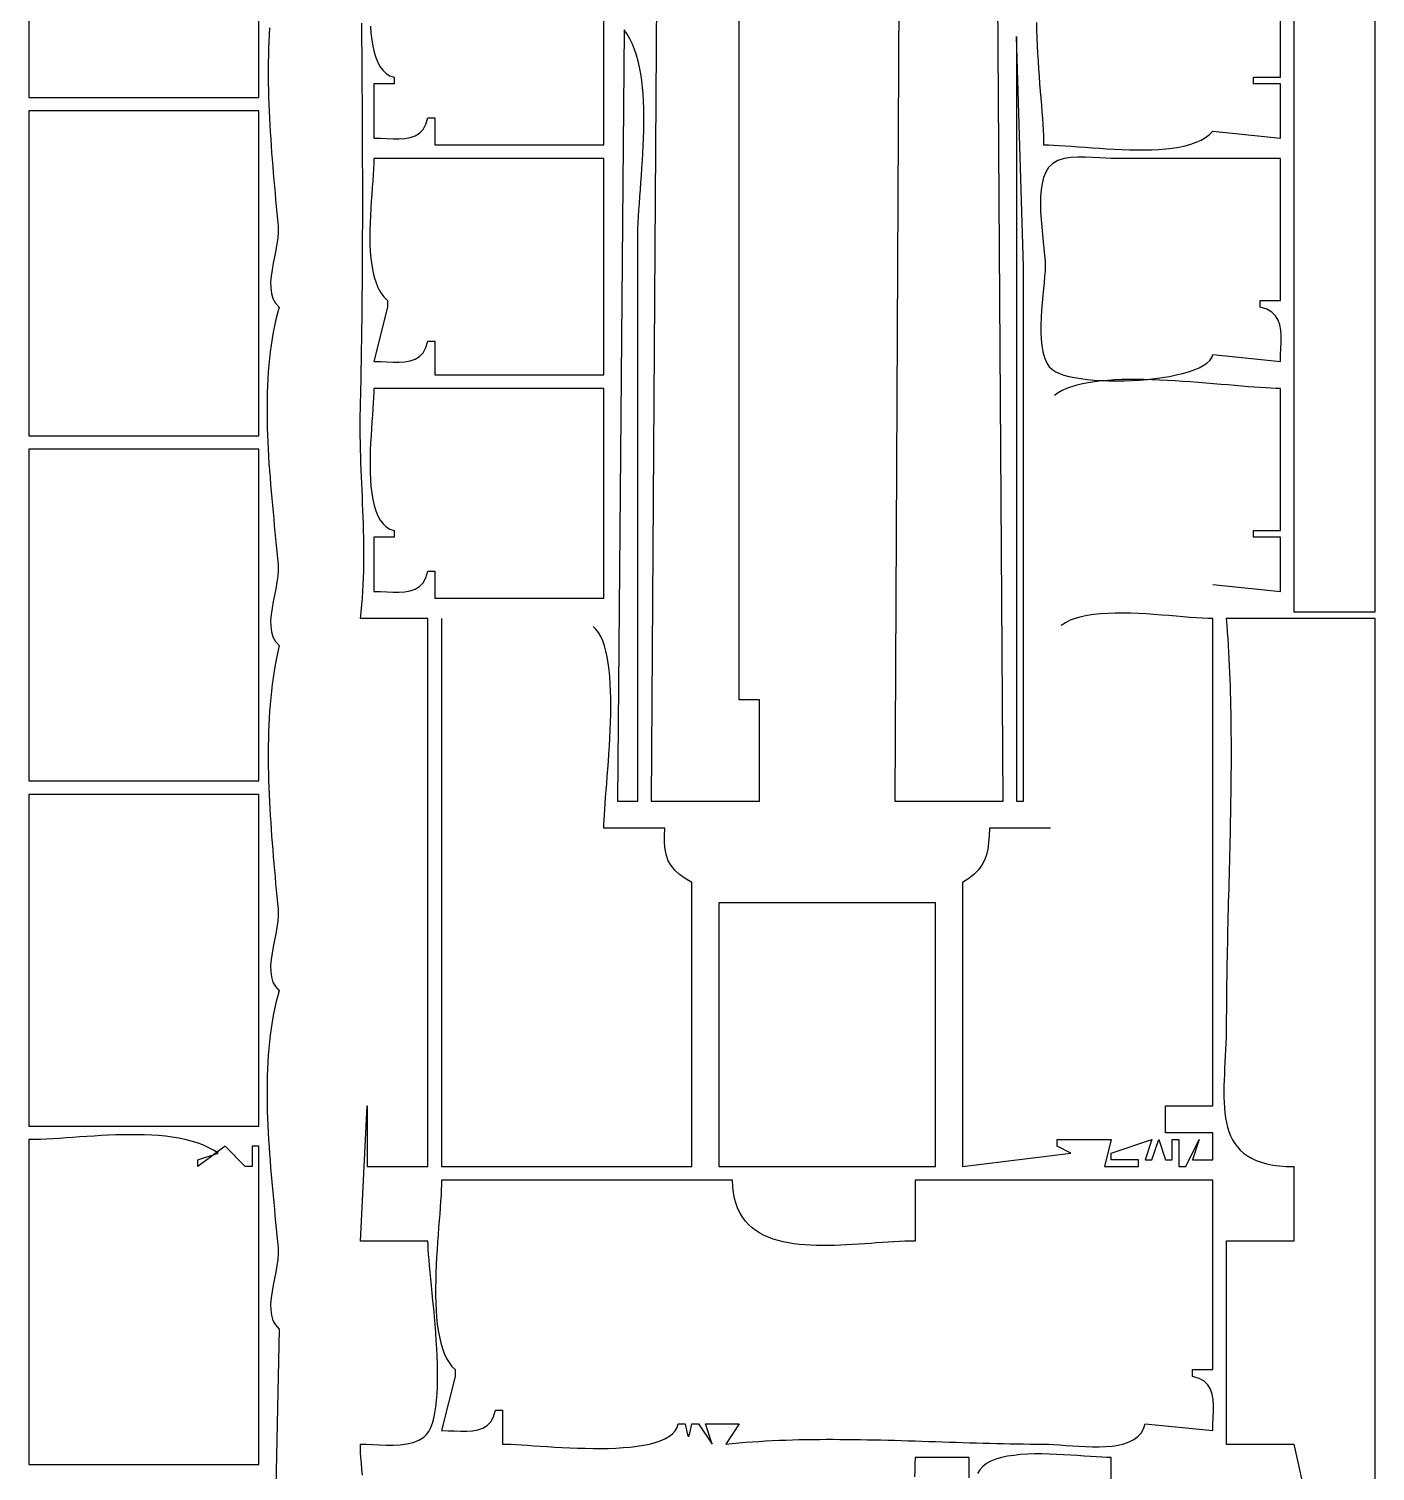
# Model space of a CAD drawing. Header units: metres. Extents: x 134 to 749, y 125 to 1181.
# Drawn here: x 303 to 502, y 539 to 752.1 of the extents above; entities that cross this region are included whole.
import ezdxf

# ---------------------------------------------------------------- set-up
doc = ezdxf.new("R2010")
doc.units = ezdxf.units.M

msp = doc.modelspace()

# ---------------------------------------------------------------- linework, layer by layer
for p, q in [((502, 666), (502, 1120)), ((490, 1097), (490, 666)), ((408, 653), (408, 1053)), ((433, 1053), (431, 638)), ((397, 942), (395, 638)), ((447, 638), (445, 942)), ((303, 791), (303, 742)), ((337, 742), (337, 791)), ((388, 735), (388, 766)), ((488, 745), (488, 766)), ((352.2228, 751.995), (352.2147, 752.9954)), ((353.4977, 752.5186), (353.574, 751.4945)), ((451.9421, 753.0687), (451.96, 751.944)), ((338.4702, 750.2521), (338.4306, 749.2359)), ((338.5213, 751.2644), (338.4702, 750.2521)), ((338.5847, 752.2722), (338.5213, 751.2644)), ((352.2308, 750.9945), (352.2228, 751.995)), ((352.2387, 749.994), (352.2308, 750.9945)), ((353.574, 751.4945), (353.6866, 750.5111)), ((353.6866, 750.5111), (353.8397, 749.5774)), ((391, 752), (390, 638)), ((391.4498, 751.3482), (391, 752)), ((391.8542, 750.6441), (391.4498, 751.3482)), ((392.2153, 749.891), (391.8542, 750.6441)), ((449, 751), (449, 638)), ((450, 717), (449, 751)), ((451.96, 751.944), (451.9934, 750.8076)), ((451.9934, 750.8076), (452.0403, 749.6643)), ((338.4023, 748.2162), (338.3846, 747.1935)), ((338.4306, 749.2359), (338.4023, 748.2162)), ((352.2465, 748.9935), (352.2387, 749.994)), ((352.2541, 747.993), (352.2465, 748.9935)), ((353.8397, 749.5774), (354.0371, 748.7028)), ((354.0371, 748.7028), (354.283, 747.8962)), ((392.535, 749.0921), (392.2153, 749.891)), ((392.8155, 748.2504), (392.535, 749.0921)), ((393.0588, 747.3692), (392.8155, 748.2504)), ((452.0403, 749.6643), (452.0986, 748.5189)), ((452.0986, 748.5189), (452.1664, 747.3763)), ((338.3846, 747.1935), (338.377, 746.1683)), ((338.377, 746.1683), (338.379, 745.1411)), ((352.2615, 746.9925), (352.2541, 747.993)), ((352.2688, 745.992), (352.2615, 746.9925)), ((352.2758, 744.9916), (352.2688, 745.992)), ((354.283, 747.8962), (354.5813, 747.1669)), ((354.5813, 747.1669), (354.936, 746.5241)), ((354.936, 746.5241), (355.3513, 745.9768)), ((393.2669, 746.4516), (393.0588, 747.3692)), ((393.4418, 745.5009), (393.2669, 746.4516)), ((452.1664, 747.3763), (452.2417, 746.2415)), ((452.2417, 746.2415), (452.3225, 745.1192)), ((338.379, 745.1411), (338.3902, 744.1123)), ((338.3902, 744.1123), (338.41, 743.0824)), ((352.2826, 743.9911), (352.2758, 744.9916)), ((352.2892, 742.9906), (352.2826, 743.9911)), ((357, 744), (354, 744)), ((354, 744), (354, 736)), ((355.3513, 745.9768), (355.831, 745.5343)), ((355.831, 745.5343), (356.3792, 745.2056)), ((356.3792, 745.2056), (357, 745)), ((357, 745), (357, 744)), ((393.5856, 744.5202), (393.4418, 745.5009)), ((393.7004, 743.5126), (393.5856, 744.5202)), ((452.3225, 745.1192), (452.4067, 744.0144)), ((452.4067, 744.0144), (452.4924, 742.932)), ((484, 744), (484, 745)), ((484, 745), (488, 745)), ((488, 744), (484, 744)), ((488, 736), (488, 744)), ((303, 742), (337, 742)), ((338.41, 743.0824), (338.4379, 742.0519)), ((338.4379, 742.0519), (338.4733, 741.0214)), ((352.2956, 741.9902), (352.2892, 742.9906)), ((352.3016, 740.9897), (352.2956, 741.9902)), ((393.7881, 742.4815), (393.7004, 743.5126)), ((393.8509, 741.4299), (393.7881, 742.4815)), ((452.4924, 742.932), (452.5776, 741.8767)), ((452.5776, 741.8767), (452.6602, 740.8536)), ((303, 740), (303, 692)), ((337, 740), (303, 740)), ((337, 692), (337, 740)), ((338.4733, 741.0214), (338.5159, 739.9912)), ((338.5159, 739.9912), (338.565, 738.9618)), ((352.3074, 739.9893), (352.3016, 740.9897)), ((352.3129, 738.9888), (352.3074, 739.9893)), ((393.8906, 740.361), (393.8509, 741.4299)), ((393.9095, 739.278), (393.8906, 740.361)), ((452.6602, 740.8536), (452.7384, 739.8674)), ((452.7384, 739.8674), (452.81, 738.9231)), ((338.565, 738.9618), (338.6202, 737.9338)), ((338.6202, 737.9338), (338.6809, 736.9075)), ((352.318, 737.9884), (352.3129, 738.9888)), ((352.3228, 736.988), (352.318, 737.9884)), ((361.2756, 737.2826), (361.7002, 738.0314)), ((361.7002, 738.0314), (362, 739)), ((362, 739), (363, 739)), ((363, 739), (363, 735)), ((393.8927, 737.0826), (393.9095, 738.1842)), ((393.9095, 738.1842), (393.9095, 739.278)), ((452.81, 738.9231), (452.873, 738.0255)), ((452.873, 738.0255), (452.9256, 737.1795)), ((338.6809, 736.9075), (338.7467, 735.8836)), ((338.7467, 735.8836), (338.8171, 734.8624)), ((352.3273, 735.9876), (352.3228, 736.988)), ((352.3313, 734.9873), (352.3273, 735.9876)), ((354, 736), (354.9583, 735.98)), ((354.9583, 735.98), (355.9097, 735.9379)), ((355.9097, 735.9379), (356.841, 735.9006)), ((356.841, 735.9006), (357.7393, 735.895)), ((357.7393, 735.895), (358.5914, 735.948)), ((358.5914, 735.948), (359.3841, 736.0863)), ((359.3841, 736.0863), (360.1045, 736.337)), ((360.1045, 736.337), (360.7393, 736.7268)), ((360.7393, 736.7268), (361.2756, 737.2826)), ((393.8168, 734.8689), (393.8611, 735.9764)), ((393.8611, 735.9764), (393.8927, 737.0826)), ((452.9256, 737.1795), (452.9656, 736.39)), ((452.9656, 736.39), (452.991, 735.6619)), ((452.991, 735.6619), (453, 735)), ((474.7452, 735.0974), (475.5382, 735.3754)), ((475.5382, 735.3754), (476.2662, 735.7016)), ((476.2662, 735.7016), (476.9232, 736.0791)), ((476.9232, 736.0791), (477.5031, 736.5108)), ((477.5031, 736.5108), (478, 737)), ((478, 737), (488, 736)), ((338.8171, 734.8624), (338.8914, 733.8445)), ((338.8914, 733.8445), (338.9693, 732.8304)), ((352.335, 733.9869), (352.3313, 734.9873)), ((352.3383, 732.9866), (352.335, 733.9869)), ((363, 735), (388, 735)), ((393.698, 732.6624), (393.7617, 733.7631)), ((393.7617, 733.7631), (393.8168, 734.8689)), ((453, 735), (453.7043, 734.9895)), ((453.7043, 734.9895), (454.4758, 734.9601)), ((454.4758, 734.9601), (455.3083, 734.9148)), ((455.3083, 734.9148), (456.1959, 734.8567)), ((456.1959, 734.8567), (457.1326, 734.7889)), ((458.0728, 733.1935), (457.0152, 733.127)), ((457.1326, 734.7889), (458.1124, 734.7143)), ((459.1534, 733.1913), (458.0728, 733.1935)), ((458.1124, 734.7143), (459.1292, 734.6361)), ((459.1292, 734.6361), (460.1771, 734.5573)), ((460.1771, 734.5573), (461.25, 734.4809)), ((461.25, 734.4809), (462.342, 734.41)), ((462.342, 734.41), (463.447, 734.3476)), ((463.447, 734.3476), (464.5591, 734.2968)), ((464.5591, 734.2968), (465.6721, 734.2606)), ((465.6721, 734.2606), (466.7802, 734.2422)), ((466.7802, 734.2422), (467.8774, 734.2444)), ((467.8774, 734.2444), (468.9575, 734.2705)), ((468.9575, 734.2705), (470.0146, 734.3234)), ((470.0146, 734.3234), (471.0428, 734.4062)), ((471.0428, 734.4062), (472.0359, 734.522)), ((472.0359, 734.522), (472.988, 734.6737)), ((472.988, 734.6737), (473.8931, 734.8645)), ((473.8931, 734.8645), (474.7452, 735.0974)), ((338.9693, 732.8304), (339.0502, 731.8204)), ((339.0502, 731.8204), (339.1335, 730.8152)), ((352.3411, 731.9863), (352.3383, 732.9866)), ((352.3435, 730.986), (352.3411, 731.9863)), ((353.9548, 731.4523), (353.9047, 730.5864)), ((353.9879, 732.2593), (353.9548, 731.4523)), ((354, 733), (353.9879, 732.2593)), ((388, 733), (354, 733)), ((388, 701), (388, 733)), ((393.5527, 730.4886), (393.6276, 731.5698)), ((393.6276, 731.5698), (393.698, 732.6624)), ((453.7222, 731.6666), (453.3042, 730.979)), ((454.3341, 732.2614), (453.7222, 731.6666)), ((455.1105, 732.6862), (454.3341, 732.2614)), ((456.016, 732.9663), (455.1105, 732.6862)), ((457.0152, 733.127), (456.016, 732.9663)), ((460.2218, 733.1455), (459.1534, 733.1913)), ((461.2426, 733.0815), (460.2218, 733.1455)), ((462.1804, 733.0246), (461.2426, 733.0815)), ((463, 733), (462.1804, 733.0246)), ((488, 733), (463, 733)), ((488, 712), (488, 733)), ((339.1335, 730.8152), (339.2189, 729.8151)), ((339.2189, 729.8151), (339.3057, 728.8207)), ((352.3455, 729.9858), (352.3435, 730.986)), ((352.3469, 728.9855), (352.3455, 729.9858)), ((352.3479, 727.9853), (352.3469, 728.9855)), ((353.8422, 729.6686), (353.7714, 728.7063)), ((353.9047, 730.5864), (353.8422, 729.6686)), ((393.3972, 728.3729), (393.4752, 729.4219)), ((393.4752, 729.4219), (393.5527, 730.4886)), ((452.7631, 729.292), (452.6182, 728.3238)), ((452.9881, 730.1823), (452.7631, 729.292)), ((453.3042, 730.979), (452.9881, 730.1823)), ((339.3057, 728.8207), (339.3935, 727.8324)), ((339.3935, 727.8324), (339.4818, 726.8507)), ((339.4818, 726.8507), (339.5701, 725.8762)), ((352.3483, 726.9851), (352.3479, 727.9853)), ((352.3483, 725.985), (352.3483, 726.9851)), ((353.6967, 727.7066), (353.6223, 726.6768)), ((353.7714, 728.7063), (353.6967, 727.7066)), ((393.2479, 726.3408), (393.3208, 727.3448)), ((393.3208, 727.3448), (393.3972, 728.3729)), ((452.5427, 727.2932), (452.5257, 726.216)), ((452.6182, 728.3238), (452.5427, 727.2932)), ((339.5701, 725.8762), (339.6577, 724.9092)), ((339.6577, 724.9092), (339.7443, 723.9503)), ((352.3464, 723.9848), (352.3476, 724.9848)), ((352.3476, 724.9848), (352.3483, 725.985)), ((353.5527, 725.6241), (353.492, 724.5558)), ((353.6223, 726.6768), (353.5527, 725.6241)), ((393.121, 724.4176), (393.1806, 725.364)), ((393.1806, 725.364), (393.2479, 726.3408)), ((452.5257, 726.216), (452.5564, 725.1078)), ((452.5564, 725.1078), (452.6241, 723.9842)), ((339.7443, 723.9503), (339.8294, 723)), ((339.8294, 723), (339.8528, 722.1586)), ((352.3423, 721.9847), (352.3447, 722.9847)), ((352.3447, 722.9847), (352.3464, 723.9848)), ((353.4447, 723.479), (353.4149, 722.4009)), ((353.492, 724.5558), (353.4447, 723.479)), ((393.0085, 721.7928), (393.0329, 722.6289)), ((393.0329, 722.6289), (393.0711, 723.5048)), ((393.0711, 723.5048), (393.121, 724.4176)), ((452.6241, 723.9842), (452.7178, 722.8607)), ((452.7178, 722.8607), (452.8268, 721.7531)), ((339.7919, 721.2725), (339.6674, 720.3521)), ((339.8528, 722.1586), (339.7919, 721.2725)), ((352.3357, 719.9847), (352.3393, 720.9847)), ((352.3393, 720.9847), (352.3423, 721.9847)), ((353.4149, 722.4009), (353.4071, 721.3289)), ((353.4071, 721.3289), (353.4255, 720.2701)), ((393, 721), (393.0085, 721.7928)), ((393, 638), (393, 721)), ((452.8268, 721.7531), (452.9403, 720.677)), ((452.9403, 720.677), (453.0474, 719.648)), ((339.31, 718.4512), (339.1184, 717.4918)), ((339.4999, 719.4082), (339.31, 718.4512)), ((339.6674, 720.3521), (339.4999, 719.4082)), ((352.3265, 717.9849), (352.3314, 718.9848)), ((352.3314, 718.9848), (352.3357, 719.9847)), ((353.4255, 720.2701), (353.4745, 719.2318)), ((353.4745, 719.2318), (353.5583, 718.2212)), ((453.0474, 719.648), (453.1373, 718.6818)), ((453.1373, 718.6818), (453.1991, 717.7939)), ((338.9456, 716.5406), (338.8125, 715.6081)), ((339.1184, 717.4918), (338.9456, 716.5406)), ((352.3146, 715.9853), (352.3209, 716.9851)), ((352.3209, 716.9851), (352.3265, 717.9849)), ((353.5583, 718.2212), (353.6812, 717.2455)), ((353.6812, 717.2455), (353.8476, 716.3119)), ((353.8476, 716.3119), (354.0618, 715.4277)), ((450, 638), (450, 717)), ((453.2023, 716.3258), (453.1485, 715.5445)), ((453.1991, 717.7939), (453.2222, 717)), ((453.2222, 717), (453.2023, 716.3258)), ((338.8125, 715.6081), (338.7395, 714.7049)), ((338.7395, 714.7049), (338.7474, 713.8417)), ((352.2998, 713.9858), (352.3075, 714.9855)), ((352.3075, 714.9855), (352.3146, 715.9853)), ((354.0618, 715.4277), (354.328, 714.6001)), ((354.328, 714.6001), (354.6507, 713.8362)), ((453.0698, 714.672), (452.9751, 713.7241)), ((453.1485, 715.5445), (453.0698, 714.672)), ((338.7474, 713.8417), (338.8567, 713.029)), ((338.8567, 713.029), (339.0881, 712.2774)), ((339.0881, 712.2774), (339.4623, 711.5975)), ((352.2719, 710.987), (352.2819, 711.9865)), ((352.2819, 711.9865), (352.2912, 712.9861)), ((352.2912, 712.9861), (352.2998, 713.9858)), ((354.6507, 713.8362), (355.034, 713.1435)), ((355.034, 713.1435), (355.4823, 712.529)), ((355.4823, 712.529), (356, 712)), ((356, 712), (356, 711)), ((452.8732, 712.7165), (452.773, 711.665)), ((452.9751, 713.7241), (452.8732, 712.7165)), ((485, 711), (485, 712)), ((485, 712), (488, 712)), ((339.4623, 711.5975), (340, 711)), ((339.7479, 710.1014), (339.5179, 709.1878)), ((340, 711), (339.7479, 710.1014)), ((352.2493, 708.988), (352.261, 709.9874)), ((352.261, 709.9874), (352.2719, 710.987)), ((356, 711), (354, 703)), ((452.6835, 710.5855), (452.6136, 709.4937)), ((452.773, 711.665), (452.6835, 710.5855)), ((485.9685, 710.7002), (485, 711)), ((486.7173, 710.2756), (485.9685, 710.7002)), ((487.2731, 709.7393), (486.7173, 710.2756)), ((339.3091, 708.2598), (339.1209, 707.3183)), ((339.5179, 709.1878), (339.3091, 708.2598)), ((352.2233, 706.9892), (352.2367, 707.9885)), ((352.2367, 707.9885), (352.2493, 708.988)), ((452.5721, 708.4054), (452.568, 707.3365)), ((452.6136, 709.4937), (452.5721, 708.4054)), ((487.6629, 709.1045), (487.2731, 709.7393)), ((487.9136, 708.3841), (487.6629, 709.1045)), ((488.0519, 707.5914), (487.9136, 708.3841)), ((338.9526, 706.3641), (338.8034, 705.3979)), ((339.1209, 707.3183), (338.9526, 706.3641)), ((352.1939, 704.9906), (352.2091, 705.9899)), ((352.2091, 705.9899), (352.2233, 706.9892)), ((361.7002, 705.0314), (362, 706)), ((362, 706), (363, 706)), ((363, 706), (363, 701)), ((452.568, 707.3365), (452.6102, 706.3027)), ((452.6102, 706.3027), (452.7075, 705.3198)), ((488.1049, 706.7393), (488.0519, 707.5914)), ((488.062, 704.9097), (488.0993, 705.841)), ((488.0993, 705.841), (488.1049, 706.7393)), ((338.5595, 703.4331), (338.4633, 702.4361)), ((338.6726, 704.4207), (338.5595, 703.4331)), ((338.8034, 705.3979), (338.6726, 704.4207)), ((352.1608, 702.9922), (352.1778, 703.9914)), ((352.1778, 703.9914), (352.1939, 704.9906)), ((360.1045, 703.3369), (360.7393, 703.7268)), ((360.7393, 703.7268), (361.2756, 704.2826)), ((361.2756, 704.2826), (361.7002, 705.0314)), ((452.7075, 705.3198), (452.8689, 704.4037)), ((452.8689, 704.4037), (453.1033, 703.57)), ((453.1033, 703.57), (453.4195, 702.8347)), ((477.5384, 703.1428), (477.8343, 703.5581)), ((477.8343, 703.5581), (478, 704)), ((478, 704), (488, 703)), ((488, 703), (488.0199, 703.9583)), ((488.0199, 703.9583), (488.062, 704.9097)), ((338.3834, 701.4303), (338.3191, 700.4167)), ((338.4633, 702.4361), (338.3834, 701.4303)), ((352.124, 700.9941), (352.1429, 701.9932)), ((352.1429, 701.9932), (352.1608, 702.9922)), ((354, 703), (354.9583, 702.98)), ((354.9583, 702.98), (355.9097, 702.9379)), ((355.9097, 702.9379), (356.841, 702.9006)), ((356.841, 702.9006), (357.7393, 702.895)), ((357.7393, 702.895), (358.5914, 702.9479)), ((358.5914, 702.9479), (359.3841, 703.0863)), ((359.3841, 703.0863), (360.1045, 703.3369)), ((453.4195, 702.8347), (453.8266, 702.2135)), ((453.8266, 702.2135), (454.3333, 701.7222)), ((454.3333, 701.7222), (454.7805, 701.4424)), ((454.7805, 701.4424), (455.3371, 701.1894)), ((473.5458, 701.2117), (474.4292, 701.4668)), ((474.4292, 701.4668), (475.2377, 701.7487)), ((475.2377, 701.7487), (475.962, 702.0572)), ((475.962, 702.0572), (476.5931, 702.3924)), ((476.5931, 702.3924), (477.1216, 702.7543)), ((477.1216, 702.7543), (477.5384, 703.1428)), ((338.2696, 699.3959), (338.2341, 698.3689)), ((338.3191, 700.4167), (338.2696, 699.3959)), ((352.0833, 698.9963), (352.1041, 699.9952)), ((352.1041, 699.9952), (352.124, 700.9941)), ((363, 701), (388, 701)), ((455.3371, 701.1894), (455.9938, 700.9632)), ((455.9938, 700.9632), (456.7413, 700.7638)), ((457.1199, 699.248), (456.3984, 698.9834)), ((456.7413, 700.7638), (457.5705, 700.5911)), ((457.8967, 699.4791), (457.1199, 699.248)), ((457.5705, 700.5911), (458.4721, 700.4453)), ((458.7248, 699.6783), (457.8967, 699.4791)), ((458.4721, 700.4453), (459.437, 700.3262)), ((459.6006, 699.8474), (458.7248, 699.6783)), ((459.437, 700.3262), (460.456, 700.2338)), ((460.5202, 699.9879), (459.6006, 699.8474)), ((460.456, 700.2338), (461.5197, 700.1683)), ((461.4798, 700.1014), (460.5202, 699.9879)), ((462.4756, 700.1898), (461.4798, 700.1014)), ((461.5197, 700.1683), (462.6191, 700.1295)), ((463.5038, 700.2545), (462.4756, 700.1898)), ((462.6191, 700.1295), (463.7449, 700.1174)), ((464.5606, 700.2972), (463.5038, 700.2545)), ((463.7449, 700.1174), (464.8879, 700.1321)), ((465.6422, 700.3196), (464.5606, 700.2972)), ((464.8879, 700.1321), (466.0389, 700.1735)), ((466.7447, 700.3233), (465.6422, 700.3196)), ((466.0389, 700.1735), (467.1886, 700.2416)), ((467.8644, 700.31), (466.7447, 700.3233)), ((467.1886, 700.2416), (468.328, 700.3365)), ((468.9975, 700.2813), (467.8644, 700.31)), ((468.328, 700.3365), (469.4476, 700.4581)), ((470.1401, 700.2388), (468.9975, 700.2813)), ((469.4476, 700.4581), (470.5385, 700.6064)), ((471.2884, 700.1842), (470.1401, 700.2388)), ((470.5385, 700.6064), (471.5913, 700.7815)), ((472.4387, 700.1192), (471.2884, 700.1842)), ((471.5913, 700.7815), (472.5968, 700.9832)), ((473.5871, 700.0454), (472.4387, 700.1192)), ((472.5968, 700.9832), (473.5458, 701.2117)), ((474.7298, 699.9644), (473.5871, 700.0454)), ((475.8631, 699.8779), (474.7298, 699.9644)), ((476.983, 699.7875), (475.8631, 699.8779)), ((478.0859, 699.6949), (476.983, 699.7875)), ((479.1678, 699.6017), (478.0859, 699.6949)), ((480.2251, 699.5096), (479.1678, 699.6017)), ((481.2538, 699.4202), (480.2251, 699.5096)), ((482.2502, 699.3351), (481.2538, 699.4202)), ((483.2104, 699.2561), (482.2502, 699.3351)), ((484.1308, 699.1847), (483.2104, 699.2561)), ((485.0073, 699.1226), (484.1308, 699.1847)), ((485.8363, 699.0714), (485.0073, 699.1226)), ((338.2121, 697.3364), (338.2027, 696.2992)), ((338.2341, 698.3689), (338.2121, 697.3364)), ((352.0146, 696), (352.0385, 696.9987)), ((352.0385, 696.9987), (352.0614, 697.9974)), ((352.0614, 697.9974), (352.0833, 698.9963)), ((353.9576, 697.6478), (353.9106, 696.8497)), ((353.9887, 698.3676), (353.9576, 697.6478)), ((354, 699), (353.9887, 698.3676)), ((388, 699), (354, 699)), ((388, 668), (388, 699)), ((455.1363, 698.3471), (454.6034, 697.9722)), ((455.7359, 698.6836), (455.1363, 698.3471)), ((456.3984, 698.9834), (455.7359, 698.6836)), ((486.614, 699.0328), (485.8363, 699.0714)), ((487.3364, 699.0084), (486.614, 699.0328)), ((488, 699), (487.3364, 699.0084)), ((488, 678), (488, 699)), ((338.2027, 696.2992), (338.2052, 695.2581)), ((338.2052, 695.2581), (338.219, 694.2139)), ((351.9863, 693.9839), (351.9953, 694.9914)), ((351.9953, 694.9914), (352.0146, 696)), ((353.7853, 695.055), (353.7149, 694.0769)), ((353.8519, 695.9824), (353.7853, 695.055)), ((353.9106, 696.8497), (353.8519, 695.9824)), ((338.219, 694.2139), (338.2433, 693.1675)), ((338.2433, 693.1675), (338.2774, 692.1196)), ((351.9867, 692.9774), (351.9863, 693.9839)), ((351.9956, 691.9718), (351.9867, 692.9774)), ((353.6448, 693.057), (353.5789, 692.0045)), ((353.7149, 694.0769), (353.6448, 693.057)), ((303, 692), (337, 692)), ((338.2774, 692.1196), (338.3206, 691.0711)), ((338.3206, 691.0711), (338.3721, 690.0226)), ((352.0119, 690.9671), (351.9956, 691.9718)), ((352.0348, 689.9632), (352.0119, 690.9671)), ((353.5213, 690.9287), (353.476, 689.8385)), ((353.5789, 692.0045), (353.5213, 690.9287)), ((303, 690), (303, 641)), ((337, 690), (303, 690)), ((337, 641), (337, 690)), ((338.3721, 690.0226), (338.4312, 688.9752)), ((338.4312, 688.9752), (338.4972, 687.9295)), ((352.0633, 688.9601), (352.0348, 689.9632)), ((352.0965, 687.9577), (352.0633, 688.9601)), ((353.4469, 688.7433), (353.4382, 687.6522)), ((353.476, 689.8385), (353.4469, 688.7433)), ((338.4972, 687.9295), (338.5695, 686.8863)), ((338.5695, 686.8863), (338.6472, 685.8465)), ((352.1335, 686.956), (352.0965, 687.9577)), ((352.1732, 685.955), (352.1335, 686.956)), ((353.4382, 687.6522), (353.4537, 686.5742)), ((353.4537, 686.5742), (353.4977, 685.5186)), ((338.6472, 685.8465), (338.7297, 684.8108)), ((338.7297, 684.8108), (338.8162, 683.7801)), ((352.2149, 684.9545), (352.1732, 685.955)), ((352.2574, 683.9546), (352.2149, 684.9545)), ((353.4977, 685.5186), (353.574, 684.4945)), ((353.574, 684.4945), (353.6866, 683.511)), ((338.8162, 683.7801), (338.9061, 682.7552)), ((338.9061, 682.7552), (338.9986, 681.7369)), ((352.3, 682.9553), (352.2574, 683.9546)), ((352.3417, 681.9564), (352.3, 682.9553)), ((353.6866, 683.511), (353.8397, 682.5774)), ((353.8397, 682.5774), (354.0371, 681.7028)), ((338.9986, 681.7369), (339.0929, 680.7259)), ((339.0929, 680.7259), (339.1884, 679.7231)), ((352.3815, 680.9578), (352.3417, 681.9564)), ((352.4184, 679.9597), (352.3815, 680.9578)), ((352.4517, 678.9619), (352.4184, 679.9597)), ((354.0371, 681.7028), (354.283, 680.8962)), ((354.283, 680.8962), (354.5813, 680.1669)), ((354.5813, 680.1669), (354.936, 679.5241)), ((339.1884, 679.7231), (339.2844, 678.7293)), ((339.2844, 678.7293), (339.3801, 677.7452)), ((352.4802, 677.9643), (352.4517, 678.9619)), ((352.5032, 676.967), (352.4802, 677.9643)), ((354.936, 679.5241), (355.3513, 678.9768)), ((355.3513, 678.9768), (355.831, 678.5343)), ((355.831, 678.5343), (356.3792, 678.2056)), ((356.3792, 678.2056), (357, 678)), ((357, 678), (357, 677)), ((484, 677), (484, 678)), ((484, 678), (488, 678)), ((339.3801, 677.7452), (339.4748, 676.7718)), ((339.4748, 676.7718), (339.5678, 675.8097)), ((339.5678, 675.8097), (339.6583, 674.8599)), ((352.5196, 675.9699), (352.5032, 676.967)), ((352.5285, 674.9729), (352.5196, 675.9699)), ((357, 677), (354, 677)), ((354, 677), (354, 669)), ((488, 677), (484, 677)), ((488, 669), (488, 677)), ((339.6583, 674.8599), (339.7458, 673.923)), ((339.7458, 673.923), (339.8294, 673)), ((352.5201, 672.9791), (352.529, 673.976)), ((352.529, 673.976), (352.5285, 674.9729)), ((339.8528, 672.1586), (339.7919, 671.2725)), ((339.8294, 673), (339.8528, 672.1586)), ((352.4706, 670.9853), (352.501, 671.9822)), ((352.501, 671.9822), (352.5201, 672.9791)), ((361.7002, 671.0314), (362, 672)), ((362, 672), (363, 672)), ((363, 672), (363, 668)), ((339.4999, 669.4082), (339.31, 668.4512)), ((339.6674, 670.3521), (339.4999, 669.4082)), ((339.7919, 671.2725), (339.6674, 670.3521)), ((352.3724, 668.9911), (352.428, 669.9882)), ((352.428, 669.9882), (352.4706, 670.9853)), ((359.3841, 669.0863), (360.1045, 669.337)), ((360.1045, 669.337), (360.7393, 669.7268)), ((360.7393, 669.7268), (361.2756, 670.2826)), ((361.2756, 670.2826), (361.7002, 671.0314)), ((478, 670), (488, 669)), ((339.1184, 667.4918), (338.9456, 666.5406)), ((339.31, 668.4512), (339.1184, 667.4918)), ((352.218, 666.9961), (352.3027, 667.9937)), ((352.3027, 667.9937), (352.3724, 668.9911)), ((354, 669), (354.9583, 668.98)), ((354.9583, 668.98), (355.9097, 668.9379)), ((355.9097, 668.9379), (356.841, 668.9006)), ((356.841, 668.9006), (357.7393, 668.895)), ((357.7393, 668.895), (358.5914, 668.948)), ((358.5914, 668.948), (359.3841, 669.0863)), ((363, 668), (388, 668)), ((338.8125, 665.6081), (338.7395, 664.7049)), ((338.9456, 666.5406), (338.8125, 665.6081)), ((352, 665), (352.1174, 665.9982)), ((362, 665), (352, 665)), ((352.1174, 665.9982), (352.218, 666.9961)), ((362, 584), (362, 665)), ((364, 665), (364, 584)), ((457.6773, 665.023), (456.9025, 664.7313)), ((458.5249, 665.2615), (457.6773, 665.023)), ((459.4376, 665.4508), (458.5249, 665.2615)), ((460.4075, 665.5948), (459.4376, 665.4508)), ((461.4267, 665.6976), (460.4075, 665.5948)), ((462.4872, 665.7632), (461.4267, 665.6976)), ((463.5812, 665.7955), (462.4872, 665.7632)), ((464.7009, 665.7986), (463.5812, 665.7955)), ((465.8382, 665.7765), (464.7009, 665.7986)), ((466.9855, 665.7332), (465.8382, 665.7765)), ((468.1347, 665.6726), (466.9855, 665.7332)), ((469.2779, 665.5988), (468.1347, 665.6726)), ((470.4074, 665.5158), (469.2779, 665.5988)), ((471.5152, 665.4276), (470.4074, 665.5158)), ((472.5934, 665.3381), (471.5152, 665.4276)), ((473.6341, 665.2515), (472.5934, 665.3381)), ((474.6295, 665.1716), (473.6341, 665.2515)), ((475.5717, 665.1025), (474.6295, 665.1716)), ((476.4527, 665.0482), (475.5717, 665.1025)), ((477.2648, 665.0127), (476.4527, 665.0482)), ((478, 665), (477.2648, 665.0127)), ((478, 593), (478, 665)), ((480, 665), (480.0759, 664.0041)), ((502, 665), (480, 665)), ((490, 666), (502, 666)), ((502, 275), (502, 665)), ((338.7395, 664.7049), (338.7474, 663.8417)), ((338.7474, 663.8417), (338.8567, 663.029)), ((338.8567, 663.029), (339.0881, 662.2774)), ((386.8181, 663.4217), (386.3966, 663.821)), ((387.1956, 662.9316), (386.8181, 663.4217)), ((387.5309, 662.3562), (387.1956, 662.9316)), ((456.2086, 664.3823), (455.6034, 663.9722)), ((456.9025, 664.7313), (456.2086, 664.3823)), ((480.0759, 664.0041), (480.1468, 663.0081)), ((480.1468, 663.0081), (480.2127, 662.0119)), ((339.0881, 662.2774), (339.4623, 661.5975)), ((339.4623, 661.5975), (340, 661)), ((340, 661), (339.7868, 660.063)), ((387.8261, 661.7011), (387.5309, 662.3562)), ((388.0833, 660.9722), (387.8261, 661.7011)), ((388.3044, 660.1749), (388.0833, 660.9722)), ((480.2127, 662.0119), (480.2738, 661.0156)), ((480.2738, 661.0156), (480.3301, 660.0192)), ((339.591, 659.1169), (339.4119, 658.1619)), ((339.7868, 660.063), (339.591, 659.1169)), ((388.4914, 659.315), (388.3044, 660.1749)), ((388.6464, 658.3982), (388.4914, 659.315)), ((480.3301, 660.0192), (480.3819, 659.0226)), ((480.3819, 659.0226), (480.4292, 658.0259)), ((339.249, 657.1987), (339.1019, 656.2277)), ((339.4119, 658.1619), (339.249, 657.1987)), ((388.7714, 657.43), (388.6464, 658.3982)), ((388.8684, 656.4161), (388.7714, 657.43)), ((480.4292, 658.0259), (480.4722, 657.0291)), ((480.4722, 657.0291), (480.511, 656.0321)), ((338.9701, 655.2493), (338.8529, 654.2641)), ((339.1019, 656.2277), (338.9701, 655.2493)), ((388.9395, 655.3622), (388.8684, 656.4161)), ((388.9865, 654.2739), (388.9395, 655.3622)), ((480.511, 656.0321), (480.5457, 655.035)), ((480.5457, 655.035), (480.5765, 654.0378)), ((338.6607, 652.275), (338.5847, 651.2722)), ((338.75, 653.2725), (338.6607, 652.275)), ((338.8529, 654.2641), (338.75, 653.2725)), ((389.0116, 653.157), (388.9865, 654.2739)), ((389.0168, 652.0169), (389.0116, 653.157)), ((411, 653), (408, 653)), ((411, 638), (411, 653)), ((480.5765, 654.0378), (480.6035, 653.0404)), ((480.6035, 653.0404), (480.6269, 652.0429)), ((338.5213, 650.2644), (338.4702, 649.2521)), ((338.5847, 651.2722), (338.5213, 650.2644)), ((388.9755, 649.6903), (389.0041, 650.8595)), ((389.0041, 650.8595), (389.0168, 652.0169)), ((480.6269, 652.0429), (480.6467, 651.0452)), ((480.6467, 651.0452), (480.6631, 650.0474)), ((338.4306, 648.2359), (338.4023, 647.2162)), ((338.4702, 649.2521), (338.4306, 648.2359)), ((388.8785, 647.3394), (388.9329, 648.5151)), ((388.9329, 648.5151), (388.9755, 649.6903)), ((480.6631, 650.0474), (480.6762, 649.0495)), ((480.6762, 649.0495), (480.6861, 648.0514)), ((480.6861, 648.0514), (480.6931, 647.0532)), ((338.3846, 646.1935), (338.377, 645.1683)), ((338.4023, 647.2162), (338.3846, 646.1935)), ((388.7422, 645.0092), (388.8143, 646.1689)), ((388.8143, 646.1689), (388.8785, 647.3394)), ((480.6931, 647.0532), (480.6972, 646.0549)), ((480.6972, 646.0549), (480.6985, 645.0564)), ((338.377, 645.1683), (338.379, 644.1411)), ((338.379, 644.1411), (338.3902, 643.1123)), ((388.5826, 642.7452), (388.6643, 643.8661)), ((388.6643, 643.8661), (388.7422, 645.0092)), ((480.6972, 644.0577), (480.6935, 643.059)), ((480.6985, 645.0564), (480.6972, 644.0577)), ((338.3902, 643.1123), (338.41, 642.0824)), ((338.41, 642.0824), (338.4379, 641.0519)), ((388.4159, 640.5926), (388.4991, 641.6521)), ((388.4991, 641.6521), (388.5826, 642.7452)), ((480.6873, 642.0601), (480.679, 641.061)), ((480.6935, 643.059), (480.6873, 642.0601)), ((303, 641), (337, 641)), ((338.4379, 641.0519), (338.4733, 640.0214)), ((338.4733, 640.0214), (338.5159, 638.9912)), ((388.2581, 638.5965), (388.3349, 639.5721)), ((388.3349, 639.5721), (388.4159, 640.5926)), ((480.6685, 640.0618), (480.6561, 639.0625)), ((480.679, 641.061), (480.6685, 640.0618)), ((303, 639), (303, 590)), ((337, 639), (303, 639)), ((337, 590), (337, 639)), ((338.5159, 638.9912), (338.565, 637.9618)), ((338.565, 637.9618), (338.6202, 636.9338)), ((388.1254, 636.8022), (388.1876, 637.6713)), ((388.1876, 637.6713), (388.2581, 638.5965)), ((390, 638), (393, 638)), ((395, 638), (411, 638)), ((431, 638), (447, 638)), ((449, 638), (450, 638)), ((480.6418, 638.063), (480.6259, 637.0634)), ((480.6561, 639.0625), (480.6418, 638.063)), ((338.6202, 636.9338), (338.6809, 635.9075)), ((338.6809, 635.9075), (338.7467, 634.8836)), ((388.0088, 634.5881), (388.034, 635.2549)), ((388.034, 635.2549), (388.0736, 635.9948)), ((388.0736, 635.9948), (388.1254, 636.8022)), ((480.6083, 636.0636), (480.5894, 635.0637)), ((480.6259, 637.0634), (480.6083, 636.0636)), ((338.7467, 634.8836), (338.8171, 633.8624)), ((338.8171, 633.8624), (338.8914, 632.8445)), ((388, 634), (388.0088, 634.5881)), ((397, 634), (388, 634)), ((396.9403, 632.8465), (397, 634)), ((445, 634), (444.9519, 632.8858)), ((454, 634), (445, 634)), ((480.5476, 633.0635), (480.5251, 632.0632)), ((480.5691, 634.0637), (480.5476, 633.0635)), ((480.5894, 635.0637), (480.5691, 634.0637)), ((338.8914, 632.8445), (338.9693, 631.8304)), ((338.9693, 631.8304), (339.0502, 630.8204)), ((396.9508, 631.8019), (396.9403, 632.8465)), ((397.0432, 630.8548), (396.9508, 631.8019)), ((444.7418, 630.9264), (444.5453, 630.0641)), ((444.8716, 631.8641), (444.7418, 630.9264)), ((444.9519, 632.8858), (444.8716, 631.8641)), ((480.5017, 631.0627), (480.4775, 630.0621)), ((480.5251, 632.0632), (480.5017, 631.0627)), ((339.0502, 630.8204), (339.1335, 629.8152)), ((339.1335, 629.8152), (339.2189, 628.8151)), ((339.2189, 628.8151), (339.3057, 627.8207)), ((397.2298, 629.9938), (397.0432, 630.8548)), ((397.5226, 629.2076), (397.2298, 629.9938)), ((397.9335, 628.4848), (397.5226, 629.2076)), ((444.2648, 629.2689), (443.8831, 628.5322)), ((444.5453, 630.0641), (444.2648, 629.2689)), ((480.4526, 629.0614), (480.4272, 628.0605)), ((480.4775, 630.0621), (480.4526, 629.0614)), ((339.3057, 627.8207), (339.3935, 626.8324)), ((339.3935, 626.8324), (339.4818, 625.8507)), ((398.4746, 627.814), (397.9335, 628.4848)), ((399.1581, 627.1838), (398.4746, 627.814)), ((399.9958, 626.5829), (399.1581, 627.1838)), ((442.7473, 627.2001), (441.9587, 626.5878)), ((443.383, 627.8454), (442.7473, 627.2001)), ((443.8831, 628.5322), (443.383, 627.8454)), ((480.4015, 627.0594), (480.3754, 626.0583)), ((480.4272, 628.0605), (480.4015, 627.0594)), ((339.4818, 625.8507), (339.5701, 624.8762)), ((339.5701, 624.8762), (339.6577, 623.9092)), ((401, 626), (399.9958, 626.5829)), ((401, 584), (401, 626)), ((441.9587, 626.5878), (441, 626)), ((441, 626), (441, 584)), ((480.3492, 625.0569), (480.3231, 624.0555)), ((480.3754, 626.0583), (480.3492, 625.0569)), ((339.6577, 623.9092), (339.7443, 622.9503)), ((339.7443, 622.9503), (339.8294, 622)), ((405, 623), (405, 584)), ((437, 623), (405, 623)), ((437, 584), (437, 623)), ((480.297, 623.0538), (480.2712, 622.0521)), ((480.3231, 624.0555), (480.297, 623.0538)), ((339.7919, 620.2725), (339.6674, 619.3521)), ((339.8528, 621.1586), (339.7919, 620.2725)), ((339.8294, 622), (339.8528, 621.1586)), ((480.2458, 621.0502), (480.221, 620.0481)), ((480.2712, 622.0521), (480.2458, 621.0502)), ((339.4999, 618.4082), (339.31, 617.4512)), ((339.6674, 619.3521), (339.4999, 618.4082)), ((480.1968, 619.046), (480.1734, 618.0436)), ((480.221, 620.0481), (480.1968, 619.046)), ((339.1184, 616.4918), (338.9456, 615.5406)), ((339.31, 617.4512), (339.1184, 616.4918)), ((480.1294, 616.0385), (480.1091, 615.0357)), ((480.1508, 617.0411), (480.1294, 616.0385)), ((480.1734, 618.0436), (480.1508, 617.0411)), ((338.8125, 614.6081), (338.7395, 613.7049)), ((338.9456, 615.5406), (338.8125, 614.6081)), ((480.0901, 614.0328), (480.0726, 613.0298)), ((480.1091, 615.0357), (480.0901, 614.0328)), ((338.7395, 613.7049), (338.7474, 612.8417)), ((338.7474, 612.8417), (338.8567, 612.029)), ((338.8567, 612.029), (339.0881, 611.2774)), ((480.0566, 612.0265), (480.0424, 611.0232)), ((480.0726, 613.0298), (480.0566, 612.0265)), ((339.0881, 611.2774), (339.4623, 610.5975)), ((339.4623, 610.5975), (340, 610)), ((340, 610), (339.7493, 609.1059)), ((480.03, 610.0197), (480.0195, 609.016)), ((480.0424, 611.0232), (480.03, 610.0197)), ((339.5204, 608.196), (339.3128, 607.2712)), ((339.7493, 609.1059), (339.5204, 608.196)), ((480.0111, 608.0122), (480.005, 607.0083)), ((480.0195, 609.016), (480.0111, 608.0122)), ((338.9581, 605.3802), (338.8096, 604.4157)), ((339.1256, 606.3323), (338.9581, 605.3802)), ((339.3128, 607.2712), (339.1256, 606.3323)), ((480.0012, 606.0042), (480, 605)), ((480.005, 607.0083), (480.0012, 606.0042)), ((338.6794, 603.4396), (338.5669, 602.4527)), ((338.8096, 604.4157), (338.6794, 603.4396)), ((479.9919, 604.0611), (479.9698, 603.1255)), ((480, 605), (479.9919, 604.0611)), ((338.4712, 601.4559), (338.3917, 600.4501)), ((338.5669, 602.4527), (338.4712, 601.4559)), ((479.8956, 601.2698), (479.8496, 600.3528)), ((479.9367, 602.1945), (479.8956, 601.2698)), ((479.9698, 603.1255), (479.9367, 602.1945)), ((338.3276, 599.436), (338.2782, 598.4145)), ((338.3917, 600.4501), (338.3276, 599.436)), ((479.8017, 599.445), (479.7548, 598.5481)), ((479.8496, 600.3528), (479.8017, 599.445)), ((338.2429, 597.3865), (338.2209, 596.3527)), ((338.2782, 598.4145), (338.2429, 597.3865)), ((479.6767, 596.7928), (479.6514, 595.9375)), ((479.7122, 597.6635), (479.6767, 596.7928)), ((479.7548, 598.5481), (479.7122, 597.6635)), ((338.2209, 596.3527), (338.2115, 595.3141)), ((338.2115, 595.3141), (338.2139, 594.2714)), ((479.6514, 595.9375), (479.6394, 595.099)), ((479.6394, 595.099), (479.6437, 594.279)), ((338.2139, 594.2714), (338.2276, 593.2254)), ((338.2276, 593.2254), (338.2516, 592.1771)), ((352, 573), (353, 593)), ((353, 593), (353, 584)), ((471, 589), (471, 593)), ((471, 593), (478, 593)), ((479.6437, 594.279), (479.6673, 593.479)), ((479.6673, 593.479), (479.7132, 592.7005)), ((479.7132, 592.7005), (479.7846, 591.9451)), ((338.2516, 592.1771), (338.2855, 591.1273)), ((338.2855, 591.1273), (338.3283, 590.0768)), ((479.7846, 591.9451), (479.8844, 591.2141)), ((479.8844, 591.2141), (480.0156, 590.5093)), ((480.0156, 590.5093), (480.1813, 589.8321)), ((303, 590), (337, 590)), ((309.5201, 588.3129), (308.5105, 588.2442)), ((310.5476, 588.3832), (309.5201, 588.3129)), ((311.5903, 588.4527), (310.5476, 588.3832)), ((312.645, 588.5191), (311.5903, 588.4527)), ((313.7088, 588.5799), (312.645, 588.5191)), ((314.7787, 588.6328), (313.7088, 588.5799)), ((315.8517, 588.6753), (314.7787, 588.6328)), ((316.9248, 588.7051), (315.8517, 588.6753)), ((317.995, 588.7198), (316.9248, 588.7051)), ((319.0594, 588.717), (317.995, 588.7198)), ((320.1149, 588.6943), (319.0594, 588.717)), ((321.1585, 588.6493), (320.1149, 588.6943)), ((322.1872, 588.5797), (321.1585, 588.6493)), ((323.1982, 588.4829), (322.1872, 588.5797)), ((324.1882, 588.3568), (323.1982, 588.4829)), ((325.1545, 588.1987), (324.1882, 588.3568)), ((338.3283, 590.0768), (338.3795, 589.0263)), ((338.3795, 589.0263), (338.4382, 587.9769)), ((478, 589), (471, 589)), ((478, 585), (478, 589)), ((480.1813, 589.8321), (480.3846, 589.184)), ((480.3846, 589.184), (480.6284, 588.5666)), ((480.6284, 588.5666), (480.9158, 587.9815)), ((303.8383, 588.0087), (303, 588)), ((303, 588), (303, 540)), ((304.7127, 588.0335), (303.8383, 588.0087)), ((305.6201, 588.0718), (304.7127, 588.0335)), ((306.5576, 588.1213), (305.6201, 588.0718)), ((307.522, 588.1795), (306.5576, 588.1213)), ((308.5105, 588.2442), (307.522, 588.1795)), ((326.0939, 588.0064), (325.1545, 588.1987)), ((327.0036, 587.7775), (326.0939, 588.0064)), ((327.8804, 587.5096), (327.0036, 587.7775)), ((328.7215, 587.2003), (327.8804, 587.5096)), ((332, 587), (328, 584)), ((329.5237, 586.8472), (328.7215, 587.2003)), ((330.2842, 586.4478), (329.5237, 586.8472)), ((331, 586), (330.2842, 586.4478)), ((335, 584), (332, 587)), ((337, 587), (336, 587)), ((336, 587), (336, 584)), ((337, 540), (337, 587)), ((338.4382, 587.9769), (338.5039, 586.9293)), ((338.5039, 586.9293), (338.5757, 585.8843)), ((455, 587), (455, 588)), ((455, 588), (463, 588)), ((457, 586), (455, 587)), ((463, 588), (462, 584)), ((463, 586), (469, 588)), ((469, 588), (468, 585)), ((469, 585), (470, 588)), ((470, 588), (471, 585)), ((472, 585), (472, 588)), ((472, 588), (473, 588)), ((473, 588), (473, 584)), ((474, 584), (476, 588)), ((476, 588), (475, 585)), ((480.9158, 587.9815), (481.2499, 587.43)), ((481.2499, 587.43), (481.6336, 586.9138)), ((481.6336, 586.9138), (482.07, 586.4344)), ((482.07, 586.4344), (482.5621, 585.9933)), ((328, 585), (331, 586)), ((328, 584), (328, 585)), ((336, 584), (335, 584)), ((338.5757, 585.8843), (338.653, 584.8427)), ((338.653, 584.8427), (338.735, 583.8055)), ((353, 584), (362, 584)), ((364, 584), (401, 584)), ((405, 584), (437, 584)), ((441, 584), (457, 586)), ((462, 584), (467, 584)), ((463, 585), (463, 586)), ((467, 585), (463, 585)), ((467, 584), (467, 585)), ((468, 585), (469, 585)), ((471, 585), (472, 585)), ((473, 584), (474, 584)), ((475, 585), (478, 585)), ((482.5621, 585.9933), (483.113, 585.5921)), ((483.113, 585.5921), (483.7258, 585.2322)), ((483.7258, 585.2322), (484.4033, 584.9152)), ((484.4033, 584.9152), (485.1487, 584.6427)), ((485.1487, 584.6427), (485.965, 584.4161)), ((485.965, 584.4161), (486.8553, 584.237)), ((486.8553, 584.237), (487.8225, 584.1069)), ((487.8225, 584.1069), (488.8697, 584.0274)), ((488.8697, 584.0274), (490, 584)), ((490, 584), (490, 573)), ((338.735, 583.8055), (338.821, 582.7735)), ((338.821, 582.7735), (338.9104, 581.7474)), ((364, 582), (363.9904, 581.3181)), ((407, 582), (364, 582)), ((407.043, 581.0331), (407, 582)), ((478, 582), (434, 582)), ((434, 582), (434, 573)), ((478, 554), (478, 582)), ((338.9104, 581.7474), (339.0023, 580.7281)), ((339.0023, 580.7281), (339.0962, 579.7165)), ((363.9216, 579.7611), (363.8672, 578.8964)), ((363.9635, 580.5701), (363.9216, 579.7611)), ((363.9904, 581.3181), (363.9635, 580.5701)), ((407.1471, 580.1305), (407.043, 581.0331)), ((407.3099, 579.2899), (407.1471, 580.1305)), ((339.0962, 579.7165), (339.1912, 578.7134)), ((339.1912, 578.7134), (339.2867, 577.7197)), ((339.2867, 577.7197), (339.3819, 576.7361)), ((363.8026, 577.9812), (363.7304, 577.0208)), ((363.8672, 578.8964), (363.8026, 577.9812)), ((407.5293, 578.5094), (407.3099, 579.2899)), ((407.8028, 577.7868), (407.5293, 578.5094)), ((408.1284, 577.1201), (407.8028, 577.7868)), ((339.3819, 576.7361), (339.4762, 575.7635)), ((339.4762, 575.7635), (339.5688, 574.8028)), ((363.6529, 576.0203), (363.5725, 574.9851)), ((363.7304, 577.0208), (363.6529, 576.0203)), ((408.5036, 576.5073), (408.1284, 577.1201)), ((408.9263, 575.9462), (408.5036, 576.5073)), ((409.3943, 575.4348), (408.9263, 575.9462)), ((339.5688, 574.8028), (339.659, 573.8547)), ((339.659, 573.8547), (339.7461, 572.9201)), ((363.4918, 573.9203), (363.413, 572.8311)), ((363.5725, 574.9851), (363.4918, 573.9203)), ((409.9051, 574.9712), (409.3943, 575.4348)), ((410.4567, 574.5531), (409.9051, 574.9712)), ((411.0467, 574.1785), (410.4567, 574.5531)), ((411.6728, 573.8454), (411.0467, 574.1785)), ((412.3329, 573.5518), (411.6728, 573.8454)), ((413.0246, 573.2955), (412.3329, 573.5518)), ((339.7461, 572.9201), (339.8294, 572)), ((339.8294, 572), (339.8528, 571.1586)), ((362, 573), (352, 573)), ((362.0107, 572.4261), (362, 573)), ((362.0415, 571.7666), (362.0107, 572.4261)), ((362.09, 571.0279), (362.0415, 571.7666)), ((363.3387, 571.7229), (363.2713, 570.6008)), ((363.413, 572.8311), (363.3387, 571.7229)), ((413.7457, 573.0745), (413.0246, 573.2955)), ((414.494, 572.8867), (413.7457, 573.0745)), ((415.2671, 572.7301), (414.494, 572.8867)), ((416.0629, 572.6026), (415.2671, 572.7301)), ((416.879, 572.5021), (416.0629, 572.6026)), ((417.7132, 572.4267), (416.879, 572.5021)), ((418.5633, 572.3741), (417.7132, 572.4267)), ((419.4269, 572.3425), (418.5633, 572.3741)), ((420.3019, 572.3296), (419.4269, 572.3425)), ((421.186, 572.3335), (420.3019, 572.3296)), ((422.0769, 572.3521), (421.186, 572.3335)), ((422.9723, 572.3833), (422.0769, 572.3521)), ((423.87, 572.4251), (422.9723, 572.3833)), ((424.7678, 572.4753), (423.87, 572.4251)), ((425.6633, 572.532), (424.7678, 572.4753)), ((426.5544, 572.5931), (425.6633, 572.532)), ((427.4387, 572.6565), (426.5544, 572.5931)), ((428.3141, 572.7202), (427.4387, 572.6565)), ((429.1782, 572.782), (428.3141, 572.7202)), ((430.0287, 572.84), (429.1782, 572.782)), ((430.8635, 572.8921), (430.0287, 572.84)), ((431.6803, 572.9362), (430.8635, 572.8921)), ((432.4768, 572.9702), (431.6803, 572.9362)), ((433.2508, 572.9922), (432.4768, 572.9702)), ((434, 573), (433.2508, 572.9922)), ((490, 573), (480, 573)), ((480, 573), (480, 543)), ((339.6674, 569.3521), (339.4999, 568.4081)), ((339.7919, 570.2724), (339.6674, 569.3521)), ((339.8528, 571.1586), (339.7919, 570.2724)), ((362.1539, 570.2163), (362.09, 571.0279)), ((362.231, 569.3381), (362.1539, 570.2163)), ((362.319, 568.3998), (362.231, 569.3381)), ((363.2131, 569.4702), (363.1667, 568.3361)), ((363.2713, 570.6008), (363.2131, 569.4702)), ((339.31, 567.4512), (339.1184, 566.4918)), ((339.4999, 568.4081), (339.31, 567.4512)), ((362.4156, 567.4077), (362.319, 568.3998)), ((362.5185, 566.3682), (362.4156, 567.4077)), ((363.1345, 567.2038), (363.1188, 566.0787)), ((363.1667, 568.3361), (363.1345, 567.2038)), ((338.9456, 565.5405), (338.8125, 564.6081)), ((339.1184, 566.4918), (338.9456, 565.5405)), ((362.6255, 565.2877), (362.5185, 566.3682)), ((362.7343, 564.1725), (362.6255, 565.2877)), ((363.1188, 566.0787), (363.1221, 564.9658)), ((363.1221, 564.9658), (363.1469, 563.8705)), ((338.8125, 564.6081), (338.7395, 563.7049)), ((338.7395, 563.7049), (338.7474, 562.8417)), ((338.7474, 562.8417), (338.8567, 562.029)), ((362.8426, 563.029), (362.7343, 564.1725)), ((362.9481, 561.8635), (362.8426, 563.029)), ((363.1469, 563.8705), (363.1956, 562.798)), ((363.1956, 562.798), (363.2705, 561.7534)), ((338.8567, 562.029), (339.0881, 561.2774)), ((339.0881, 561.2774), (339.4623, 560.5975)), ((339.4623, 560.5975), (340, 560)), ((363.0486, 560.6825), (362.9481, 561.8635)), ((363.1417, 559.4923), (363.0486, 560.6825)), ((363.2705, 561.7534), (363.3742, 560.7421)), ((363.3742, 560.7421), (363.509, 559.7693)), ((340, 560), (339, 512)), ((363.2252, 558.2994), (363.1417, 559.4923)), ((363.509, 559.7693), (363.6773, 558.8402)), ((363.6773, 558.8402), (363.8817, 557.9601)), ((363.2969, 557.1099), (363.2252, 558.2994)), ((363.3543, 555.9304), (363.2969, 557.1099)), ((363.8817, 557.9601), (364.1245, 557.1341)), ((364.1245, 557.1341), (364.4082, 556.3675)), ((364.4082, 556.3675), (364.7351, 555.6656)), ((363.3954, 554.7672), (363.3543, 555.9304)), ((363.4177, 553.6267), (363.3954, 554.7672)), ((364.7351, 555.6656), (365.1078, 555.0335)), ((365.1078, 555.0335), (365.5286, 554.4766)), ((365.5286, 554.4766), (366, 554)), ((363.3971, 551.4391), (363.419, 552.5152)), ((363.419, 552.5152), (363.4177, 553.6267)), ((366, 553), (364, 545)), ((366, 554), (366, 553)), ((475, 553), (475, 554)), ((475, 554), (478, 554)), ((475.9685, 552.7002), (475, 553)), ((476.7173, 552.2756), (475.9685, 552.7002)), ((477.2731, 551.7393), (476.7173, 552.2756)), ((363.2743, 549.4187), (363.3496, 550.4048)), ((363.3496, 550.4048), (363.3971, 551.4391)), ((477.6629, 551.1045), (477.2731, 551.7393)), ((477.9136, 550.3841), (477.6629, 551.1045)), ((478.0519, 549.5914), (477.9136, 550.3841)), ((363.031, 547.6163), (363.1688, 548.4871)), ((363.1688, 548.4871), (363.2743, 549.4187)), ((371.7002, 547.0314), (372, 548)), ((372, 548), (373, 548)), ((373, 548), (373, 543)), ((478.1049, 548.7393), (478.0519, 549.5914)), ((478.062, 546.9097), (478.0993, 547.841)), ((478.0993, 547.841), (478.1049, 548.7393)), ((362.4005, 545.4333), (362.6491, 546.0831)), ((362.6491, 546.0831), (362.8585, 546.8129)), ((362.8585, 546.8129), (363.031, 547.6163)), ((370.1045, 545.337), (370.7393, 545.7268)), ((370.7393, 545.7268), (371.2756, 546.2826)), ((371.2756, 546.2826), (371.7002, 547.0314)), ((398.8177, 545.455), (399, 546)), ((399, 546), (400, 546)), ((400, 546), (400.2496, 544.7862)), ((400.7503, 544.7862), (401, 546)), ((401, 546), (402, 546)), ((402, 546), (404, 543)), ((404, 543), (403, 546)), ((403, 546), (408, 546)), ((408, 546), (406, 543)), ((467.7597, 545.2586), (468, 546)), ((468, 546), (478, 545)), ((478, 545), (478.0199, 545.9583)), ((478.0199, 545.9583), (478.062, 546.9097)), ((359.808, 543.2309), (360.6554, 543.5623)), ((360.6554, 543.5623), (361.3966, 544.0277)), ((361.3966, 544.0277), (361.7765, 544.3992)), ((361.7765, 544.3992), (362.1104, 544.8699)), ((362.1104, 544.8699), (362.4005, 545.4333)), ((364, 545), (364.9583, 544.98)), ((364.9583, 544.98), (365.9097, 544.9379)), ((365.9097, 544.9379), (366.841, 544.9006)), ((366.841, 544.9006), (367.7393, 544.895)), ((367.7393, 544.895), (368.5914, 544.948)), ((368.5914, 544.948), (369.3841, 545.0863)), ((369.3841, 545.0863), (370.1045, 545.337)), ((396.3369, 543.4889), (397.0184, 543.7893)), ((397.0184, 543.7893), (397.6144, 544.1336)), ((397.6144, 544.1336), (398.1178, 544.5243)), ((398.1178, 544.5243), (398.5213, 544.964)), ((398.5213, 544.964), (398.8177, 545.455)), ((400.2496, 544.7862), (400.4248, 544.1794)), ((400.4248, 544.1794), (400.5751, 544.1794)), ((400.5751, 544.1794), (400.7503, 544.7862)), ((411.9001, 543.4616), (412.8916, 543.5126)), ((412.8916, 543.5126), (413.885, 543.5569)), ((413.885, 543.5569), (414.8803, 543.5948)), ((414.8803, 543.5948), (415.8774, 543.6266)), ((415.8774, 543.6266), (416.8762, 543.6525)), ((416.8762, 543.6525), (417.8765, 543.6728)), ((417.8765, 543.6728), (418.8783, 543.6878)), ((418.8783, 543.6878), (419.8814, 543.6978)), ((419.8814, 543.6978), (420.8858, 543.703)), ((420.8858, 543.703), (421.8912, 543.7038)), ((421.8912, 543.7038), (422.8976, 543.7003)), ((422.8976, 543.7003), (423.905, 543.6929)), ((423.905, 543.6929), (424.9131, 543.6818)), ((424.9131, 543.6818), (425.9218, 543.6673)), ((425.9218, 543.6673), (426.9312, 543.6497)), ((426.9312, 543.6497), (427.9409, 543.6293)), ((427.9409, 543.6293), (428.951, 543.6064)), ((428.951, 543.6064), (429.9613, 543.5811)), ((429.9613, 543.5811), (430.9717, 543.5538)), ((430.9717, 543.5538), (431.9821, 543.5248)), ((431.9821, 543.5248), (432.9923, 543.4943)), ((465.6218, 543.3165), (466.3086, 543.6647)), ((466.3086, 543.6647), (466.9019, 544.099)), ((466.9019, 544.099), (467.3897, 544.6277)), ((467.3897, 544.6277), (467.7597, 545.2586)), ((352.0107, 542.4113), (352, 543)), ((352, 543), (352.8587, 542.9803)), ((352.0413, 541.7427), (352.0107, 542.4113)), ((352.0897, 540.9997), (352.0413, 541.7427)), ((352.8587, 542.9803), (353.7974, 542.9345)), ((353.7974, 542.9345), (354.793, 542.8825)), ((354.793, 542.8825), (355.8221, 542.8444)), ((355.8221, 542.8444), (356.8615, 542.8402)), ((356.8615, 542.8402), (357.8877, 542.8899)), ((357.8877, 542.8899), (358.8777, 543.0134)), ((358.8777, 543.0134), (359.808, 543.2309)), ((373, 543), (373.5793, 542.9913)), ((373.5793, 542.9913), (374.2455, 542.9669)), ((374.2455, 542.9669), (374.9913, 542.9293)), ((374.9913, 542.9293), (375.8096, 542.881)), ((375.8096, 542.881), (376.6932, 542.8245)), ((376.6932, 542.8245), (377.6349, 542.7622)), ((377.6349, 542.7622), (378.6275, 542.6966)), ((378.6275, 542.6966), (379.6639, 542.6302)), ((379.6639, 542.6302), (380.7369, 542.5656)), ((380.7369, 542.5656), (381.8392, 542.5051)), ((381.8392, 542.5051), (382.9638, 542.4513)), ((382.9638, 542.4513), (384.1034, 542.4066)), ((384.1034, 542.4066), (385.2508, 542.3736)), ((385.2508, 542.3736), (386.3989, 542.3547)), ((386.3989, 542.3547), (387.5405, 542.3524)), ((387.5405, 542.3524), (388.6684, 542.3692)), ((388.6684, 542.3692), (389.7754, 542.4076)), ((389.7754, 542.4076), (390.8544, 542.47)), ((390.8544, 542.47), (391.8981, 542.5589)), ((391.8981, 542.5589), (392.8994, 542.6769)), ((392.8994, 542.6769), (393.8511, 542.8264)), ((393.8511, 542.8264), (394.7461, 543.0099)), ((394.7461, 543.0099), (395.577, 543.2299)), ((395.577, 543.2299), (396.3369, 543.4889)), ((406, 543), (406.977, 543.0968)), ((406.977, 543.0968), (407.9567, 543.1853)), ((407.9567, 543.1853), (408.939, 543.2658)), ((408.939, 543.2658), (409.9237, 543.3385)), ((409.9237, 543.3385), (410.9108, 543.4037)), ((410.9108, 543.4037), (411.9001, 543.4616)), ((432.9923, 543.4943), (434.0024, 543.4626)), ((434.0024, 543.4626), (435.0121, 543.43)), ((435.0121, 543.43), (436.0213, 543.3968)), ((436.0213, 543.3968), (437.03, 543.3632)), ((437.03, 543.3632), (438.0379, 543.3295)), ((438.0379, 543.3295), (439.0451, 543.296)), ((439.0451, 543.296), (440.0514, 543.263)), ((440.0514, 543.263), (441.0567, 543.2306)), ((441.0567, 543.2306), (442.0608, 543.1993)), ((442.0608, 543.1993), (443.0637, 543.1693)), ((443.0637, 543.1693), (444.0653, 543.1408)), ((444.0653, 543.1408), (445.0654, 543.1142)), ((445.0654, 543.1142), (446.0639, 543.0897)), ((446.0639, 543.0897), (447.0607, 543.0675)), ((447.0607, 543.0675), (448.0557, 543.048)), ((448.0557, 543.048), (449.0488, 543.0314)), ((449.5637, 541.4377), (448.5772, 541.335)), ((449.0488, 543.0314), (450.0399, 543.0181)), ((450.5882, 541.5032), (449.5637, 541.4377)), ((450.0399, 543.0181), (451.0289, 543.0082)), ((451.6412, 541.5359), (450.5882, 541.5032)), ((451.0289, 543.0082), (452.0156, 543.0021)), ((452.7131, 541.5403), (451.6412, 541.5359)), ((452.0156, 543.0021), (453, 543)), ((453.7943, 541.521), (452.7131, 541.5403)), ((453, 543), (453.7193, 542.9842)), ((453.7193, 542.9842), (454.5153, 542.9421)), ((454.8751, 541.4823), (453.7943, 541.521)), ((454.5153, 542.9421), (455.3757, 542.8819)), ((455.9459, 541.4287), (454.8751, 541.4823)), ((455.3757, 542.8819), (456.2885, 542.8116)), ((456.9971, 541.3646), (455.9459, 541.4287)), ((456.2885, 542.8116), (457.2414, 542.7391)), ((457.2414, 542.7391), (458.2224, 542.6725)), ((458.2224, 542.6725), (459.2192, 542.6198)), ((459.2192, 542.6198), (460.2198, 542.5892)), ((460.2198, 542.5892), (461.212, 542.5885)), ((461.212, 542.5885), (462.1836, 542.6259)), ((462.1836, 542.6259), (463.1226, 542.7093)), ((463.1226, 542.7093), (464.0167, 542.8469)), ((464.0167, 542.8469), (464.8538, 543.0466)), ((464.8538, 543.0466), (465.6218, 543.3165)), ((480, 543), (490, 543)), ((490, 543), (492, 534)), ((303, 540), (337, 540)), ((352.1536, 540.1881), (352.0897, 540.9997)), ((352.2308, 539.3138), (352.1536, 540.1881)), ((352.3191, 538.3824), (352.2308, 539.3138)), ((433.98, 540.0416), (433.9379, 539.0902)), ((434, 541), (433.98, 540.0416)), ((442, 541), (434, 541)), ((442, 538), (442, 541)), ((443.997, 539.6876), (443.5465, 539.1995)), ((444.553, 540.1073), (443.997, 539.6876)), ((445.2047, 540.463), (444.553, 540.1073)), ((445.9426, 540.7591), (445.2047, 540.463)), ((446.7571, 541.0002), (445.9426, 540.7591)), ((447.6385, 541.1907), (446.7571, 541.0002)), ((448.5772, 541.335), (447.6385, 541.1907)), ((458.0192, 541.2947), (456.9971, 541.3646)), ((459.0024, 541.2232), (458.0192, 541.2947)), ((459.9372, 541.1548), (459.0024, 541.2232)), ((460.814, 541.0937), (459.9372, 541.1548)), ((461.6231, 541.0446), (460.814, 541.0937)), ((462.355, 541.0119), (461.6231, 541.0446)), ((463, 541), (462.355, 541.0119)), ((463, 522), (463, 541)), ((433.9379, 539.0902), (433.9006, 538.1588)), ((443.5465, 539.1995), (443.2109, 538.6384))]:
    msp.add_line(p, q)

doc.saveas('drawing.dxf')
